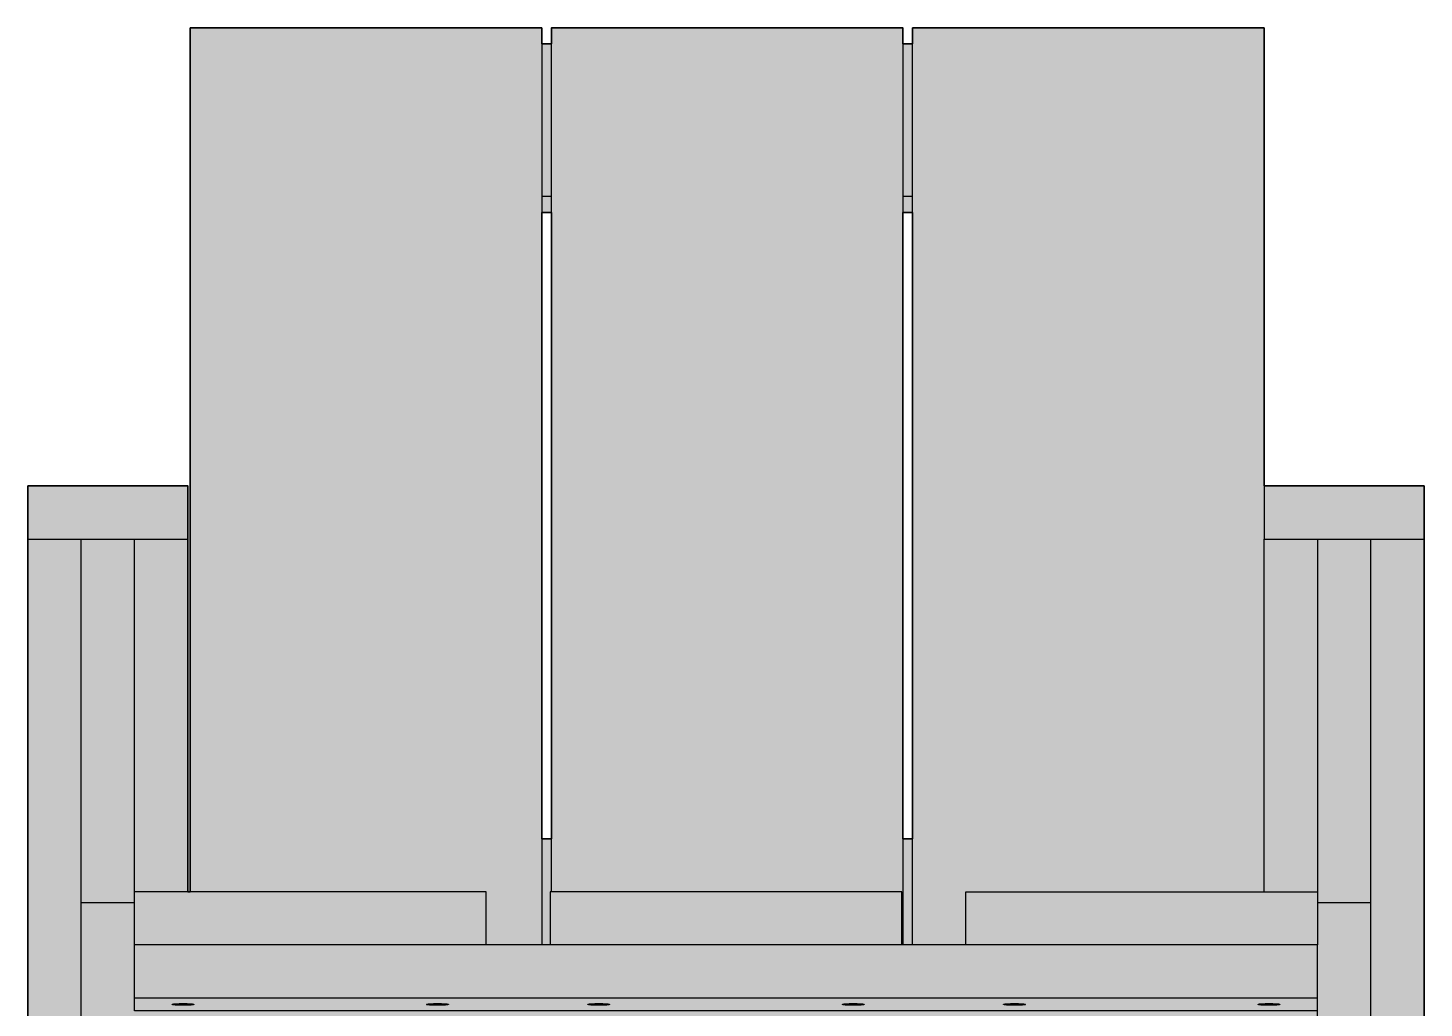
# Model space of a CAD drawing. Header units: millimetres. Extents: x 0 to 1796, y -1041 to 809.
# Drawn here: x 119 to 695, y 405 to 809 of the extents above; entities that cross this region are included whole.
import ezdxf

# ---------------------------------------------------------------- set-up
doc = ezdxf.new("R2010")
doc.units = ezdxf.units.MM
doc.layers.add('Blocks', color=7, linetype='Continuous')
doc.layers.add('Blocks$Fill', color=7, linetype='Continuous', true_color=0xffffff)
doc.layers.add('Blocks$Inner', color=7, linetype='Continuous', lineweight=25, true_color=0x007f00)
doc.layers.add('Blocks$Outline', color=7, linetype='Continuous', lineweight=35, true_color=0xff3f3f)

# ---------------------------------------------------------------- blocks, each defined once
blk = doc.blocks.new('Crate Dining Chair Front')
at = {"layer": 'Blocks$Fill'}
h = blk.add_hatch(color=256, dxfattribs=at)
h.paths.add_polyline_path([(185.02, 598), (185.02, 620), (119.02, 620), (119.02, 598), (119.02, 4), (121.02, 4), (121.46, 1.22), (121.47, 1.17), (121.49, 1.12), (121.5, 1.07), (121.51, 1.02), (121.53, 0.97), (121.55, 0.93), (121.57, 0.88), (121.59, 0.83), (121.62, 0.79), (121.64, 0.75), (121.67, 0.7), (121.69, 0.66), (121.72, 0.62), (121.75, 0.58), (121.78, 0.54), (121.82, 0.5), (121.85, 0.46), (121.89, 0.43), (121.92, 0.39), (121.96, 0.36), (122, 0.33), (122.04, 0.3), (122.08, 0.27), (122.12, 0.24), (122.17, 0.21), (122.21, 0.19), (122.26, 0.16), (122.3, 0.14), (122.35, 0.12), (122.39, 0.1), (122.44, 0.08), (122.49, 0.07), (122.54, 0.05), (122.59, 0.04), (122.64, 0.03), (122.68, 0.02), (122.73, 0.01), (122.78, 0.01), (122.84, 0), (122.89, 0), (122.94, 0), (137.16, 0), (137.21, 0), (137.26, 0.01), (137.31, 0.01), (137.36, 0.02), (137.41, 0.03), (137.47, 0.04), (137.52, 0.06), (137.56, 0.07), (137.61, 0.09), (137.66, 0.11), (137.71, 0.13), (137.76, 0.15), (137.8, 0.17), (137.85, 0.2), (137.89, 0.22), (137.94, 0.25), (137.98, 0.28), (138.02, 0.31), (138.06, 0.34), (138.1, 0.38), (138.14, 0.41), (138.18, 0.45), (138.21, 0.48), (138.25, 0.52), (138.28, 0.56), (138.31, 0.6), (138.34, 0.65), (138.37, 0.69), (138.4, 0.73), (138.42, 0.78), (138.45, 0.82), (138.47, 0.87), (138.49, 0.92), (138.51, 0.97), (138.53, 1.01), (138.54, 1.06), (138.56, 1.11), (138.57, 1.16), (138.58, 1.21), (138.59, 1.27), (139.02, 4), (141.02, 4), (141.02, 303), (163.02, 303), (163.02, 4), (165.02, 4), (165.46, 1.22), (165.47, 1.17), (165.49, 1.12), (165.5, 1.07), (165.51, 1.02), (165.53, 0.97), (165.55, 0.93), (165.57, 0.88), (165.59, 0.83), (165.62, 0.79), (165.64, 0.75), (165.67, 0.7), (165.69, 0.66), (165.72, 0.62), (165.75, 0.58), (165.78, 0.54), (165.82, 0.5), (165.85, 0.46), (165.89, 0.43), (165.92, 0.39), (165.96, 0.36), (166, 0.33), (166.04, 0.3), (166.08, 0.27), (166.12, 0.24), (166.17, 0.21), (166.21, 0.19), (166.26, 0.16), (166.3, 0.14), (166.35, 0.12), (166.39, 0.1), (166.44, 0.08), (166.49, 0.07), (166.54, 0.05), (166.59, 0.04), (166.64, 0.03), (166.68, 0.02), (166.73, 0.01), (166.78, 0.01), (166.84, 0), (166.89, 0), (166.94, 0), (181.16, 0), (181.21, 0), (181.26, 0.01), (181.31, 0.01), (181.36, 0.02), (181.41, 0.03), (181.46, 0.04), (181.51, 0.05), (181.55, 0.07), (181.6, 0.08), (181.65, 0.1), (181.7, 0.12), (181.75, 0.14), (181.79, 0.17), (181.84, 0.19), (181.88, 0.22), (181.93, 0.24), (181.97, 0.27), (182.01, 0.31), (182.05, 0.34), (182.09, 0.37), (182.13, 0.41), (182.17, 0.44), (182.21, 0.48), (182.24, 0.52), (182.27, 0.56), (182.31, 0.6), (182.34, 0.64), (182.37, 0.69), (182.39, 0.73), (182.42, 0.77), (182.44, 0.82), (182.47, 0.87), (182.49, 0.92), (182.51, 0.96), (182.53, 1.01), (182.54, 1.06), (182.56, 1.11), (182.57, 1.16), (182.58, 1.21), (182.59, 1.27), (183.02, 4), (185.02, 4), (185.02, 376.45), (629.02, 376.45), (629.02, 4), (631.02, 4), (631.46, 1.22), (631.47, 1.17), (631.49, 1.12), (631.5, 1.07), (631.51, 1.02), (631.53, 0.97), (631.55, 0.93), (631.57, 0.88), (631.59, 0.83), (631.62, 0.79), (631.64, 0.75), (631.67, 0.7), (631.69, 0.66), (631.72, 0.62), (631.75, 0.58), (631.78, 0.54), (631.82, 0.5), (631.85, 0.46), (631.89, 0.43), (631.92, 0.39), (631.96, 0.36), (632, 0.33), (632.04, 0.3), (632.08, 0.27), (632.12, 0.24), (632.17, 0.21), (632.21, 0.19), (632.26, 0.16), (632.3, 0.14), (632.35, 0.12), (632.39, 0.1), (632.44, 0.08), (632.49, 0.07), (632.54, 0.05), (632.59, 0.04), (632.64, 0.03), (632.68, 0.02), (632.73, 0.01), (632.78, 0.01), (632.84, 0), (632.89, 0), (632.94, 0), (647.16, 0), (647.21, 0), (647.26, 0.01), (647.31, 0.01), (647.36, 0.02), (647.41, 0.03), (647.46, 0.04), (647.51, 0.05), (647.55, 0.07), (647.6, 0.08), (647.65, 0.1), (647.7, 0.12), (647.74, 0.14), (647.79, 0.16), (647.83, 0.19), (647.88, 0.21), (647.92, 0.24), (647.96, 0.27), (648, 0.3), (648.04, 0.33), (648.08, 0.36), (648.12, 0.39), (648.16, 0.43), (648.19, 0.46), (648.22, 0.5), (648.26, 0.54), (648.29, 0.58), (648.32, 0.62), (648.35, 0.66), (648.38, 0.7), (648.4, 0.75), (648.43, 0.79), (648.45, 0.83), (648.47, 0.88), (648.49, 0.93), (648.51, 0.97), (648.53, 1.02), (648.54, 1.07), (648.56, 1.12), (648.57, 1.17), (648.58, 1.22), (648.59, 1.27), (649.02, 4), (651.02, 4), (651.02, 303), (673.02, 303), (673.02, 4), (675.02, 4), (675.46, 1.22), (675.47, 1.17), (675.49, 1.12), (675.5, 1.07), (675.51, 1.02), (675.53, 0.97), (675.55, 0.93), (675.57, 0.88), (675.59, 0.83), (675.62, 0.79), (675.64, 0.75), (675.67, 0.7), (675.69, 0.66), (675.72, 0.62), (675.75, 0.58), (675.78, 0.54), (675.82, 0.5), (675.85, 0.46), (675.89, 0.43), (675.92, 0.39), (675.96, 0.36), (676, 0.33), (676.04, 0.3), (676.08, 0.27), (676.12, 0.24), (676.17, 0.21), (676.21, 0.19), (676.26, 0.16), (676.3, 0.14), (676.35, 0.12), (676.39, 0.1), (676.44, 0.08), (676.49, 0.07), (676.54, 0.05), (676.59, 0.04), (676.64, 0.03), (676.68, 0.02), (676.73, 0.01), (676.78, 0.01), (676.84, 0), (676.89, 0), (676.94, 0), (691.16, 0), (691.21, 0), (691.26, 0.01), (691.31, 0.01), (691.36, 0.02), (691.41, 0.03), (691.46, 0.04), (691.51, 0.05), (691.55, 0.07), (691.6, 0.08), (691.65, 0.1), (691.7, 0.12), (691.74, 0.14), (691.79, 0.16), (691.83, 0.19), (691.88, 0.21), (691.92, 0.24), (691.96, 0.27), (692, 0.3), (692.04, 0.33), (692.08, 0.36), (692.12, 0.39), (692.16, 0.43), (692.19, 0.46), (692.22, 0.5), (692.26, 0.54), (692.29, 0.58), (692.32, 0.62), (692.35, 0.66), (692.38, 0.7), (692.4, 0.75), (692.43, 0.79), (692.45, 0.83), (692.47, 0.88), (692.49, 0.93), (692.51, 0.97), (692.53, 1.02), (692.54, 1.07), (692.56, 1.12), (692.57, 1.17), (692.58, 1.22), (692.59, 1.27), (693.02, 4), (695.02, 4), (695.02, 598), (695.02, 620), (629.02, 620), (629.02, 809.03), (484.02, 809.03), (484.02, 802.41), (480.02, 802.41), (480.02, 809.03), (335.02, 809.03), (335.02, 802.41), (331.02, 802.41), (331.02, 809.03), (186.02, 809.03), (186.02, 452.49), (185.02, 452.49)], flags=0)
h.paths.add_polyline_path([(484.02, 732.85), (484.02, 474.33), (480.02, 474.33), (480.02, 732.85)], flags=0)
h.paths.add_polyline_path([(335.02, 732.85), (335.02, 474.33), (331.02, 474.33), (331.02, 732.85)], flags=0)
at = {"layer": 'Blocks$Inner'}
for p, q in [((331.02, 802.41), (335.02, 802.41)), ((480.02, 802.41), (484.02, 802.41)), ((335.02, 739.47), (331.02, 739.47)), ((484.03, 739.47), (480.02, 739.47)), ((335.02, 732.85), (331.02, 732.85)), ((484.02, 732.85), (480.02, 732.85)), ((119.02, 598), (141.02, 598)), ((651.02, 598), (651.02, 452.49)), ((331.02, 474.33), (335.02, 474.33)), ((480.02, 474.33), (484.02, 474.33)), ((163.02, 448), (141.02, 448)), ((673.02, 448), (651.02, 448)), ((651.02, 408.62), (651.02, 430.55))]:
    blk.add_line(p, q, dxfattribs=at)
for points in [[(186.02, 452.49), (186.02, 809.03), (331.02, 809.03), (331.02, 430.55)], [(335.02, 452.49), (335.02, 809.03), (480.02, 809.03), (480.02, 430.55)], [(484.02, 430.55), (484.02, 809.03), (629.02, 809.03), (629.02, 620), (629.02, 598)], [(185.02, 598), (185.02, 620), (119.02, 620), (119.02, 598), (119.02, 4), (141.02, 4), (141.02, 598), (185.02, 598), (185.02, 452.49)], [(629.02, 452.49), (629.02, 598), (695.02, 598), (695.02, 620), (629.02, 620)], [(651.02, 403.44), (163.02, 403.44), (163.02, 408.62), (163.02, 430.55), (163.02, 452.49), (163.02, 598)], [(695.02, 598), (695.02, 4), (673.02, 4), (673.02, 598)], [(308.02, 430.55), (308.02, 452.49), (163.02, 452.49)], [(506.02, 430.55), (506.02, 452.49), (651.02, 452.49), (651.02, 430.55), (163.02, 430.55)], [(479.52, 430.55), (479.52, 452.49), (334.52, 452.49), (334.52, 430.55)], [(673.02, 303), (651.02, 303), (651.02, 408.62), (163.02, 408.62)]]:
    blk.add_lwpolyline(points, dxfattribs=at)
for points in [[(178.52, 406.03), (178.52, 406.03), (178.52, 406.04), (178.52, 406.04), (178.52, 406.04), (178.52, 406.04), (178.52, 406.04), (178.52, 406.05), (178.53, 406.05), (178.53, 406.05), (178.53, 406.05), (178.53, 406.05), (178.53, 406.06), (178.53, 406.06), (178.54, 406.06), (178.54, 406.06), (178.54, 406.06), (178.54, 406.07), (178.54, 406.07), (178.55, 406.07), (178.55, 406.07), (178.55, 406.07), (178.56, 406.08), (178.56, 406.08), (178.56, 406.08), (178.57, 406.08), (178.57, 406.08), (178.58, 406.09), (178.59, 406.09), (178.6, 406.1), (178.61, 406.1), (178.62, 406.1), (178.63, 406.11), (178.64, 406.11), (178.67, 406.12), (178.7, 406.13), (178.73, 406.14), (178.76, 406.15), (178.84, 406.16), (178.93, 406.18), (179.02, 406.19), (179.25, 406.23), (179.53, 406.26), (179.84, 406.28), (180.56, 406.33), (181.36, 406.36), (183.02, 406.39), (184.68, 406.36), (185.48, 406.33), (186.2, 406.28), (186.51, 406.26), (186.79, 406.23), (187.02, 406.19), (187.12, 406.18), (187.21, 406.16), (187.28, 406.15), (187.32, 406.14), (187.35, 406.13), (187.38, 406.12), (187.4, 406.11), (187.41, 406.11), (187.43, 406.1), (187.44, 406.1), (187.45, 406.1), (187.46, 406.09), (187.46, 406.09), (187.47, 406.08), (187.48, 406.08), (187.48, 406.08), (187.48, 406.08), (187.49, 406.08), (187.49, 406.07), (187.49, 406.07), (187.5, 406.07), (187.5, 406.07), (187.5, 406.07), (187.5, 406.06), (187.51, 406.06), (187.51, 406.06), (187.51, 406.06), (187.51, 406.06), (187.51, 406.05), (187.51, 406.05), (187.52, 406.05), (187.52, 406.05), (187.52, 406.05), (187.52, 406.04), (187.52, 406.04), (187.52, 406.04), (187.52, 406.04), (187.52, 406.04), (187.52, 406.03), (187.52, 406.03), (187.52, 406.03), (187.52, 406.03), (187.52, 406.03), (187.52, 406.02), (187.52, 406.02), (187.52, 406.02), (187.52, 406.02), (187.52, 406.02), (187.52, 406.01), (187.51, 406.01), (187.51, 406.01), (187.51, 406.01), (187.51, 406.01), (187.51, 406), (187.51, 406), (187.5, 406), (187.5, 406), (187.5, 406), (187.5, 405.99), (187.49, 405.99), (187.49, 405.99), (187.49, 405.99), (187.48, 405.99), (187.48, 405.98), (187.48, 405.98), (187.47, 405.98), (187.46, 405.98), (187.46, 405.97), (187.45, 405.97), (187.44, 405.96), (187.43, 405.96), (187.41, 405.96), (187.4, 405.95), (187.38, 405.94), (187.35, 405.94), (187.32, 405.93), (187.28, 405.92), (187.21, 405.9), (187.12, 405.89), (187.02, 405.87), (186.79, 405.84), (186.51, 405.81), (186.2, 405.78), (185.48, 405.74), (184.68, 405.7), (183.02, 405.68), (181.36, 405.7), (180.56, 405.74), (179.84, 405.78), (179.53, 405.81), (179.25, 405.84), (179.02, 405.87), (178.93, 405.89), (178.84, 405.9), (178.76, 405.92), (178.73, 405.93), (178.7, 405.94), (178.67, 405.94), (178.64, 405.95), (178.63, 405.96), (178.62, 405.96), (178.61, 405.96), (178.6, 405.97), (178.59, 405.97), (178.58, 405.98), (178.57, 405.98), (178.57, 405.98), (178.56, 405.98), (178.56, 405.99), (178.56, 405.99), (178.55, 405.99), (178.55, 405.99), (178.55, 405.99), (178.54, 406), (178.54, 406), (178.54, 406), (178.54, 406), (178.54, 406), (178.53, 406.01), (178.53, 406.01), (178.53, 406.01), (178.53, 406.01), (178.53, 406.01), (178.53, 406.02), (178.52, 406.02), (178.52, 406.02), (178.52, 406.02), (178.52, 406.02), (178.52, 406.03), (178.52, 406.03), (178.52, 406.03)], [(283.52, 406.03), (283.52, 406.03), (283.52, 406.04), (283.52, 406.04), (283.52, 406.04), (283.52, 406.04), (283.52, 406.04), (283.52, 406.05), (283.53, 406.05), (283.53, 406.05), (283.53, 406.05), (283.53, 406.05), (283.53, 406.06), (283.53, 406.06), (283.54, 406.06), (283.54, 406.06), (283.54, 406.06), (283.54, 406.07), (283.54, 406.07), (283.55, 406.07), (283.55, 406.07), (283.55, 406.07), (283.56, 406.08), (283.56, 406.08), (283.56, 406.08), (283.57, 406.08), (283.57, 406.08), (283.58, 406.09), (283.59, 406.09), (283.6, 406.1), (283.61, 406.1), (283.62, 406.1), (283.63, 406.11), (283.64, 406.11), (283.67, 406.12), (283.7, 406.13), (283.73, 406.14), (283.76, 406.15), (283.84, 406.16), (283.93, 406.18), (284.02, 406.19), (284.25, 406.23), (284.53, 406.26), (284.84, 406.28), (285.56, 406.33), (286.36, 406.36), (288.02, 406.39), (289.68, 406.36), (290.48, 406.33), (291.2, 406.28), (291.51, 406.26), (291.79, 406.23), (292.02, 406.19), (292.12, 406.18), (292.21, 406.16), (292.28, 406.15), (292.32, 406.14), (292.35, 406.13), (292.38, 406.12), (292.4, 406.11), (292.41, 406.11), (292.43, 406.1), (292.44, 406.1), (292.45, 406.1), (292.46, 406.09), (292.46, 406.09), (292.47, 406.08), (292.48, 406.08), (292.48, 406.08), (292.48, 406.08), (292.49, 406.08), (292.49, 406.07), (292.49, 406.07), (292.5, 406.07), (292.5, 406.07), (292.5, 406.07), (292.5, 406.06), (292.51, 406.06), (292.51, 406.06), (292.51, 406.06), (292.51, 406.06), (292.51, 406.05), (292.51, 406.05), (292.52, 406.05), (292.52, 406.05), (292.52, 406.05), (292.52, 406.04), (292.52, 406.04), (292.52, 406.04), (292.52, 406.04), (292.52, 406.04), (292.52, 406.03), (292.52, 406.03), (292.52, 406.03), (292.52, 406.03), (292.52, 406.03), (292.52, 406.02), (292.52, 406.02), (292.52, 406.02), (292.52, 406.02), (292.52, 406.02), (292.52, 406.01), (292.51, 406.01), (292.51, 406.01), (292.51, 406.01), (292.51, 406.01), (292.51, 406), (292.51, 406), (292.5, 406), (292.5, 406), (292.5, 406), (292.5, 405.99), (292.49, 405.99), (292.49, 405.99), (292.49, 405.99), (292.48, 405.99), (292.48, 405.98), (292.48, 405.98), (292.47, 405.98), (292.46, 405.98), (292.46, 405.97), (292.45, 405.97), (292.44, 405.96), (292.43, 405.96), (292.41, 405.96), (292.4, 405.95), (292.38, 405.94), (292.35, 405.94), (292.32, 405.93), (292.28, 405.92), (292.21, 405.9), (292.12, 405.89), (292.02, 405.87), (291.79, 405.84), (291.51, 405.81), (291.2, 405.78), (290.48, 405.74), (289.68, 405.7), (288.02, 405.68), (286.36, 405.7), (285.56, 405.74), (284.84, 405.78), (284.53, 405.81), (284.25, 405.84), (284.02, 405.87), (283.93, 405.89), (283.84, 405.9), (283.76, 405.92), (283.73, 405.93), (283.7, 405.94), (283.67, 405.94), (283.64, 405.95), (283.63, 405.96), (283.62, 405.96), (283.61, 405.96), (283.6, 405.97), (283.59, 405.97), (283.58, 405.98), (283.57, 405.98), (283.57, 405.98), (283.56, 405.98), (283.56, 405.99), (283.56, 405.99), (283.55, 405.99), (283.55, 405.99), (283.55, 405.99), (283.54, 406), (283.54, 406), (283.54, 406), (283.54, 406), (283.54, 406), (283.53, 406.01), (283.53, 406.01), (283.53, 406.01), (283.53, 406.01), (283.53, 406.01), (283.53, 406.02), (283.52, 406.02), (283.52, 406.02), (283.52, 406.02), (283.52, 406.02), (283.52, 406.03), (283.52, 406.03), (283.52, 406.03)], [(350.02, 406.03), (350.02, 406.03), (350.02, 406.04), (350.02, 406.04), (350.02, 406.04), (350.02, 406.04), (350.02, 406.04), (350.02, 406.05), (350.03, 406.05), (350.03, 406.05), (350.03, 406.05), (350.03, 406.05), (350.03, 406.06), (350.03, 406.06), (350.04, 406.06), (350.04, 406.06), (350.04, 406.06), (350.04, 406.07), (350.04, 406.07), (350.05, 406.07), (350.05, 406.07), (350.05, 406.07), (350.06, 406.08), (350.06, 406.08), (350.06, 406.08), (350.07, 406.08), (350.07, 406.08), (350.08, 406.09), (350.09, 406.09), (350.1, 406.1), (350.11, 406.1), (350.12, 406.1), (350.13, 406.11), (350.14, 406.11), (350.17, 406.12), (350.2, 406.13), (350.23, 406.14), (350.26, 406.15), (350.34, 406.16), (350.43, 406.18), (350.52, 406.19), (350.75, 406.23), (351.03, 406.26), (351.34, 406.28), (352.06, 406.33), (352.86, 406.36), (354.52, 406.39), (356.18, 406.36), (356.98, 406.33), (357.7, 406.28), (358.01, 406.26), (358.29, 406.23), (358.52, 406.19), (358.62, 406.18), (358.71, 406.16), (358.78, 406.15), (358.82, 406.14), (358.85, 406.13), (358.88, 406.12), (358.9, 406.11), (358.91, 406.11), (358.93, 406.1), (358.94, 406.1), (358.95, 406.1), (358.96, 406.09), (358.96, 406.09), (358.97, 406.08), (358.98, 406.08), (358.98, 406.08), (358.98, 406.08), (358.99, 406.08), (358.99, 406.07), (358.99, 406.07), (359, 406.07), (359, 406.07), (359, 406.07), (359, 406.06), (359.01, 406.06), (359.01, 406.06), (359.01, 406.06), (359.01, 406.06), (359.01, 406.05), (359.01, 406.05), (359.02, 406.05), (359.02, 406.05), (359.02, 406.05), (359.02, 406.04), (359.02, 406.04), (359.02, 406.04), (359.02, 406.04), (359.02, 406.04), (359.02, 406.03), (359.02, 406.03), (359.02, 406.03), (359.02, 406.03), (359.02, 406.03), (359.02, 406.02), (359.02, 406.02), (359.02, 406.02), (359.02, 406.02), (359.02, 406.02), (359.02, 406.01), (359.01, 406.01), (359.01, 406.01), (359.01, 406.01), (359.01, 406.01), (359.01, 406), (359.01, 406), (359, 406), (359, 406), (359, 406), (359, 405.99), (358.99, 405.99), (358.99, 405.99), (358.99, 405.99), (358.98, 405.99), (358.98, 405.98), (358.98, 405.98), (358.97, 405.98), (358.96, 405.98), (358.96, 405.97), (358.95, 405.97), (358.94, 405.96), (358.93, 405.96), (358.91, 405.96), (358.9, 405.95), (358.88, 405.94), (358.85, 405.94), (358.82, 405.93), (358.78, 405.92), (358.71, 405.9), (358.62, 405.89), (358.52, 405.87), (358.29, 405.84), (358.01, 405.81), (357.7, 405.78), (356.98, 405.74), (356.18, 405.7), (354.52, 405.68), (352.86, 405.7), (352.06, 405.74), (351.34, 405.78), (351.03, 405.81), (350.75, 405.84), (350.52, 405.87), (350.43, 405.89), (350.34, 405.9), (350.26, 405.92), (350.23, 405.93), (350.2, 405.94), (350.17, 405.94), (350.14, 405.95), (350.13, 405.96), (350.12, 405.96), (350.11, 405.96), (350.1, 405.97), (350.09, 405.97), (350.08, 405.98), (350.07, 405.98), (350.07, 405.98), (350.06, 405.98), (350.06, 405.99), (350.06, 405.99), (350.05, 405.99), (350.05, 405.99), (350.05, 405.99), (350.04, 406), (350.04, 406), (350.04, 406), (350.04, 406), (350.04, 406), (350.03, 406.01), (350.03, 406.01), (350.03, 406.01), (350.03, 406.01), (350.03, 406.01), (350.03, 406.02), (350.02, 406.02), (350.02, 406.02), (350.02, 406.02), (350.02, 406.02), (350.02, 406.03), (350.02, 406.03), (350.02, 406.03)], [(455.02, 406.03), (455.02, 406.03), (455.02, 406.04), (455.02, 406.04), (455.02, 406.04), (455.02, 406.04), (455.02, 406.04), (455.02, 406.05), (455.03, 406.05), (455.03, 406.05), (455.03, 406.05), (455.03, 406.05), (455.03, 406.06), (455.03, 406.06), (455.04, 406.06), (455.04, 406.06), (455.04, 406.06), (455.04, 406.07), (455.04, 406.07), (455.05, 406.07), (455.05, 406.07), (455.05, 406.07), (455.06, 406.08), (455.06, 406.08), (455.06, 406.08), (455.07, 406.08), (455.07, 406.08), (455.08, 406.09), (455.09, 406.09), (455.1, 406.1), (455.11, 406.1), (455.12, 406.1), (455.13, 406.11), (455.14, 406.11), (455.17, 406.12), (455.2, 406.13), (455.23, 406.14), (455.26, 406.15), (455.34, 406.16), (455.43, 406.18), (455.52, 406.19), (455.75, 406.23), (456.03, 406.26), (456.34, 406.28), (457.06, 406.33), (457.86, 406.36), (459.52, 406.39), (461.18, 406.36), (461.98, 406.33), (462.7, 406.28), (463.01, 406.26), (463.29, 406.23), (463.52, 406.19), (463.62, 406.18), (463.71, 406.16), (463.78, 406.15), (463.82, 406.14), (463.85, 406.13), (463.88, 406.12), (463.9, 406.11), (463.91, 406.11), (463.93, 406.1), (463.94, 406.1), (463.95, 406.1), (463.96, 406.09), (463.96, 406.09), (463.97, 406.08), (463.98, 406.08), (463.98, 406.08), (463.98, 406.08), (463.99, 406.08), (463.99, 406.07), (463.99, 406.07), (464, 406.07), (464, 406.07), (464, 406.07), (464, 406.06), (464.01, 406.06), (464.01, 406.06), (464.01, 406.06), (464.01, 406.06), (464.01, 406.05), (464.01, 406.05), (464.02, 406.05), (464.02, 406.05), (464.02, 406.05), (464.02, 406.04), (464.02, 406.04), (464.02, 406.04), (464.02, 406.04), (464.02, 406.04), (464.02, 406.03), (464.02, 406.03), (464.02, 406.03), (464.02, 406.03), (464.02, 406.03), (464.02, 406.02), (464.02, 406.02), (464.02, 406.02), (464.02, 406.02), (464.02, 406.02), (464.02, 406.01), (464.01, 406.01), (464.01, 406.01), (464.01, 406.01), (464.01, 406.01), (464.01, 406), (464.01, 406), (464, 406), (464, 406), (464, 406), (464, 405.99), (463.99, 405.99), (463.99, 405.99), (463.99, 405.99), (463.98, 405.99), (463.98, 405.98), (463.98, 405.98), (463.97, 405.98), (463.96, 405.98), (463.96, 405.97), (463.95, 405.97), (463.94, 405.96), (463.93, 405.96), (463.91, 405.96), (463.9, 405.95), (463.88, 405.94), (463.85, 405.94), (463.82, 405.93), (463.78, 405.92), (463.71, 405.9), (463.62, 405.89), (463.52, 405.87), (463.29, 405.84), (463.01, 405.81), (462.7, 405.78), (461.98, 405.74), (461.18, 405.7), (459.52, 405.68), (457.86, 405.7), (457.06, 405.74), (456.34, 405.78), (456.03, 405.81), (455.75, 405.84), (455.52, 405.87), (455.43, 405.89), (455.34, 405.9), (455.26, 405.92), (455.23, 405.93), (455.2, 405.94), (455.17, 405.94), (455.14, 405.95), (455.13, 405.96), (455.12, 405.96), (455.11, 405.96), (455.1, 405.97), (455.09, 405.97), (455.08, 405.98), (455.07, 405.98), (455.07, 405.98), (455.06, 405.98), (455.06, 405.99), (455.06, 405.99), (455.05, 405.99), (455.05, 405.99), (455.05, 405.99), (455.04, 406), (455.04, 406), (455.04, 406), (455.04, 406), (455.04, 406), (455.03, 406.01), (455.03, 406.01), (455.03, 406.01), (455.03, 406.01), (455.03, 406.01), (455.03, 406.02), (455.02, 406.02), (455.02, 406.02), (455.02, 406.02), (455.02, 406.02), (455.02, 406.03), (455.02, 406.03), (455.02, 406.03)], [(521.52, 406.03), (521.52, 406.03), (521.52, 406.04), (521.52, 406.04), (521.52, 406.04), (521.52, 406.04), (521.52, 406.04), (521.52, 406.05), (521.53, 406.05), (521.53, 406.05), (521.53, 406.05), (521.53, 406.05), (521.53, 406.06), (521.53, 406.06), (521.54, 406.06), (521.54, 406.06), (521.54, 406.06), (521.54, 406.07), (521.54, 406.07), (521.55, 406.07), (521.55, 406.07), (521.55, 406.07), (521.56, 406.08), (521.56, 406.08), (521.56, 406.08), (521.57, 406.08), (521.57, 406.08), (521.58, 406.09), (521.59, 406.09), (521.6, 406.1), (521.61, 406.1), (521.62, 406.1), (521.63, 406.11), (521.64, 406.11), (521.67, 406.12), (521.7, 406.13), (521.73, 406.14), (521.76, 406.15), (521.84, 406.16), (521.93, 406.18), (522.02, 406.19), (522.25, 406.23), (522.53, 406.26), (522.84, 406.28), (523.56, 406.33), (524.36, 406.36), (526.02, 406.39), (527.68, 406.36), (528.48, 406.33), (529.2, 406.28), (529.51, 406.26), (529.79, 406.23), (530.02, 406.19), (530.12, 406.18), (530.21, 406.16), (530.28, 406.15), (530.32, 406.14), (530.35, 406.13), (530.38, 406.12), (530.4, 406.11), (530.41, 406.11), (530.43, 406.1), (530.44, 406.1), (530.45, 406.1), (530.46, 406.09), (530.46, 406.09), (530.47, 406.08), (530.48, 406.08), (530.48, 406.08), (530.48, 406.08), (530.49, 406.08), (530.49, 406.07), (530.49, 406.07), (530.5, 406.07), (530.5, 406.07), (530.5, 406.07), (530.5, 406.06), (530.51, 406.06), (530.51, 406.06), (530.51, 406.06), (530.51, 406.06), (530.51, 406.05), (530.51, 406.05), (530.52, 406.05), (530.52, 406.05), (530.52, 406.05), (530.52, 406.04), (530.52, 406.04), (530.52, 406.04), (530.52, 406.04), (530.52, 406.04), (530.52, 406.03), (530.52, 406.03), (530.52, 406.03), (530.52, 406.03), (530.52, 406.03), (530.52, 406.02), (530.52, 406.02), (530.52, 406.02), (530.52, 406.02), (530.52, 406.02), (530.52, 406.01), (530.51, 406.01), (530.51, 406.01), (530.51, 406.01), (530.51, 406.01), (530.51, 406), (530.51, 406), (530.5, 406), (530.5, 406), (530.5, 406), (530.5, 405.99), (530.49, 405.99), (530.49, 405.99), (530.49, 405.99), (530.48, 405.99), (530.48, 405.98), (530.48, 405.98), (530.47, 405.98), (530.46, 405.98), (530.46, 405.97), (530.45, 405.97), (530.44, 405.96), (530.43, 405.96), (530.41, 405.96), (530.4, 405.95), (530.38, 405.94), (530.35, 405.94), (530.32, 405.93), (530.28, 405.92), (530.21, 405.9), (530.12, 405.89), (530.02, 405.87), (529.79, 405.84), (529.51, 405.81), (529.2, 405.78), (528.48, 405.74), (527.68, 405.7), (526.02, 405.68), (524.36, 405.7), (523.56, 405.74), (522.84, 405.78), (522.53, 405.81), (522.25, 405.84), (522.02, 405.87), (521.93, 405.89), (521.84, 405.9), (521.76, 405.92), (521.73, 405.93), (521.7, 405.94), (521.67, 405.94), (521.64, 405.95), (521.63, 405.96), (521.62, 405.96), (521.61, 405.96), (521.6, 405.97), (521.59, 405.97), (521.58, 405.98), (521.57, 405.98), (521.57, 405.98), (521.56, 405.98), (521.56, 405.99), (521.56, 405.99), (521.55, 405.99), (521.55, 405.99), (521.55, 405.99), (521.54, 406), (521.54, 406), (521.54, 406), (521.54, 406), (521.54, 406), (521.53, 406.01), (521.53, 406.01), (521.53, 406.01), (521.53, 406.01), (521.53, 406.01), (521.53, 406.02), (521.52, 406.02), (521.52, 406.02), (521.52, 406.02), (521.52, 406.02), (521.52, 406.03), (521.52, 406.03), (521.52, 406.03)], [(635.52, 406.05), (635.52, 406.05), (635.52, 406.03), (635.52, 406.03), (635.52, 406.03), (635.52, 406.03), (635.52, 406.02), (635.52, 406.02), (635.52, 406.02), (635.52, 406.02), (635.52, 406.02), (635.52, 406.01), (635.51, 406.01), (635.51, 406.01), (635.51, 406.01), (635.51, 406.01), (635.51, 406), (635.51, 406), (635.5, 406), (635.5, 406), (635.5, 406), (635.5, 405.99), (635.49, 405.99), (635.49, 405.99), (635.49, 405.99), (635.48, 405.99), (635.48, 405.98), (635.48, 405.98), (635.47, 405.98), (635.46, 405.98), (635.46, 405.97), (635.45, 405.97), (635.44, 405.96), (635.43, 405.96), (635.41, 405.96), (635.4, 405.95), (635.38, 405.94), (635.35, 405.94), (635.32, 405.93), (635.28, 405.92), (635.21, 405.9), (635.12, 405.89), (635.02, 405.87), (634.79, 405.84), (634.51, 405.81), (634.2, 405.78), (633.48, 405.74), (632.68, 405.7), (631.02, 405.68), (629.36, 405.7), (628.56, 405.74), (627.84, 405.78), (627.53, 405.81), (627.25, 405.84), (627.02, 405.87), (626.93, 405.89), (626.84, 405.9), (626.76, 405.92), (626.73, 405.93), (626.7, 405.94), (626.67, 405.94), (626.64, 405.95), (626.63, 405.96), (626.62, 405.96), (626.61, 405.96), (626.6, 405.97), (626.59, 405.97), (626.58, 405.98), (626.57, 405.98), (626.57, 405.98), (626.56, 405.98), (626.56, 405.99), (626.56, 405.99), (626.55, 405.99), (626.55, 405.99), (626.55, 405.99), (626.54, 406), (626.54, 406), (626.54, 406), (626.54, 406), (626.54, 406), (626.53, 406.01), (626.53, 406.01), (626.53, 406.01), (626.53, 406.01), (626.53, 406.01), (626.53, 406.02), (626.52, 406.02), (626.52, 406.02), (626.52, 406.02), (626.52, 406.02), (626.52, 406.03), (626.52, 406.03), (626.52, 406.03), (626.52, 406.03), (626.52, 406.05), (626.53, 406.05), (626.53, 406.05), (626.53, 406.05), (626.53, 406.05), (626.53, 406.06), (626.53, 406.06), (626.53, 406.06), (626.54, 406.06), (626.54, 406.06), (626.54, 406.07), (626.54, 406.07), (626.55, 406.07), (626.55, 406.07), (626.55, 406.07), (626.56, 406.08), (626.56, 406.08), (626.56, 406.08), (626.56, 406.08), (626.57, 406.09), (626.58, 406.09), (626.59, 406.09), (626.6, 406.1), (626.61, 406.1), (626.62, 406.11), (626.63, 406.11), (626.65, 406.12), (626.68, 406.13), (626.71, 406.13), (626.74, 406.14), (626.81, 406.16), (626.89, 406.17), (626.99, 406.19), (627.09, 406.2), (627.33, 406.23), (627.6, 406.26), (627.91, 406.29), (628.62, 406.33), (629.41, 406.36), (631.02, 406.39), (632.63, 406.36), (633.42, 406.33), (634.13, 406.29), (634.44, 406.26), (634.72, 406.23), (634.95, 406.2), (635.06, 406.19), (635.15, 406.17), (635.23, 406.16), (635.3, 406.14), (635.33, 406.13), (635.36, 406.13), (635.39, 406.12), (635.41, 406.11), (635.42, 406.11), (635.43, 406.1), (635.44, 406.1), (635.45, 406.09), (635.46, 406.09), (635.47, 406.09), (635.48, 406.08), (635.48, 406.08), (635.48, 406.08), (635.49, 406.08), (635.49, 406.07), (635.49, 406.07), (635.5, 406.07), (635.5, 406.07), (635.5, 406.07), (635.5, 406.06), (635.51, 406.06), (635.51, 406.06), (635.51, 406.06), (635.51, 406.06), (635.51, 406.05), (635.51, 406.05), (635.52, 406.05)]]:
    blk.add_lwpolyline(points, close=True, dxfattribs=at)
at = {"layer": 'Blocks$Outline'}
for points in [[(331.02, 802.41), (331.02, 809.03), (186.02, 809.03), (186.02, 452.49)], [(480.02, 802.41), (480.02, 809.03), (335.02, 809.03), (335.02, 802.41)], [(629.02, 620), (629.02, 809.03), (484.02, 809.03), (484.02, 802.41)], [(335.02, 802.41), (331.02, 802.41)], [(484.02, 802.41), (480.02, 802.41)], [(331.02, 474.33), (331.02, 732.85)], [(331.02, 732.85), (335.02, 732.85)], [(335.02, 732.85), (335.02, 474.33)], [(480.02, 474.33), (480.02, 732.85)], [(480.02, 732.85), (484.02, 732.85)], [(484.02, 732.85), (484.02, 474.33)], [(185.02, 598), (185.02, 620), (119.02, 620), (119.02, 598), (119.02, 4), (121.02, 4)], [(695.02, 598), (695.02, 620), (629.02, 620)], [(185.02, 452.49), (185.02, 598)], [(693.02, 4), (695.02, 4), (695.02, 598)], [(335.02, 474.33), (331.02, 474.33)], [(484.02, 474.33), (480.02, 474.33)], [(186.02, 452.49), (185.02, 452.49)]]:
    blk.add_lwpolyline(points, dxfattribs=at)

msp = doc.modelspace()

# ---------------------------------------------------------------- block references
at = {"layer": 'Blocks'}
msp.add_blockref('Crate Dining Chair Front', (0, 0), dxfattribs=at)

doc.saveas('drawing.dxf')
